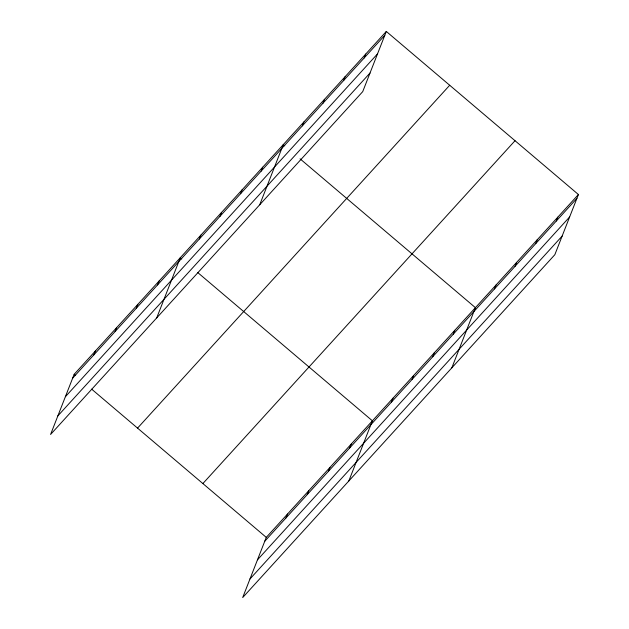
<?xml version="1.0" encoding="UTF-8"?>
<svg xmlns="http://www.w3.org/2000/svg" width="629" height="629" viewBox="0 0 629 629"><rect width="100%" height="100%" fill="white"/><g stroke="black" fill="none" stroke-linecap="round" stroke-linejoin="round"><path stroke-width="0.94" d="M386.308 31.45L74.159 374.31L50.579 434.474L362.729 91.622L386.308 31.45L578.421 194.526L554.841 254.69L242.692 597.55L266.271 537.378L578.421 194.526M93.87 354.858L95.388 350.998M115.099 331.546L116.617 327.678M136.328 308.226L137.837 304.365M157.549 284.913L159.066 281.053M156.707 317.904L180.287 257.741L181.75 258.975M199.377 238.973L200.895 235.104M219.977 216.345L221.494 212.476M240.585 193.716L242.094 189.848M261.184 171.088L262.694 167.22M259.722 204.763L283.302 144.591L284.756 145.834M302.384 125.824L303.901 121.963M322.992 103.195L324.501 99.335M343.591 80.567L345.101 76.707M364.191 57.939L365.708 54.078M285.983 517.926L287.5 514.066M307.211 494.614L308.721 490.754M328.44 471.302L329.95 467.441M349.661 447.99L351.179 444.121M348.82 480.981L372.399 420.809L197.781 272.585M391.49 402.041L393.007 398.181M412.089 379.413L413.607 375.552M432.697 356.785L434.207 352.924M453.297 334.156L454.806 330.296M451.834 367.831L475.414 307.667L300.057 158.822M494.496 288.9L496.014 285.039M515.096 266.271L516.613 262.411M535.704 243.643L537.213 239.783M556.303 221.015L557.813 217.154M72.65 378.171L384.791 35.31M65.369 396.75L377.51 53.89M57.86 415.895L370.009 73.035M137.554 428.121L449.704 85.261M202.876 483.567L515.025 140.707M264.762 541.247L576.903 198.387M257.481 559.826L569.622 216.966M249.972 578.971L562.122 236.111M74.159 374.31L75.622 375.544M91.653 389.154L266.271 537.378"/></g></svg>
